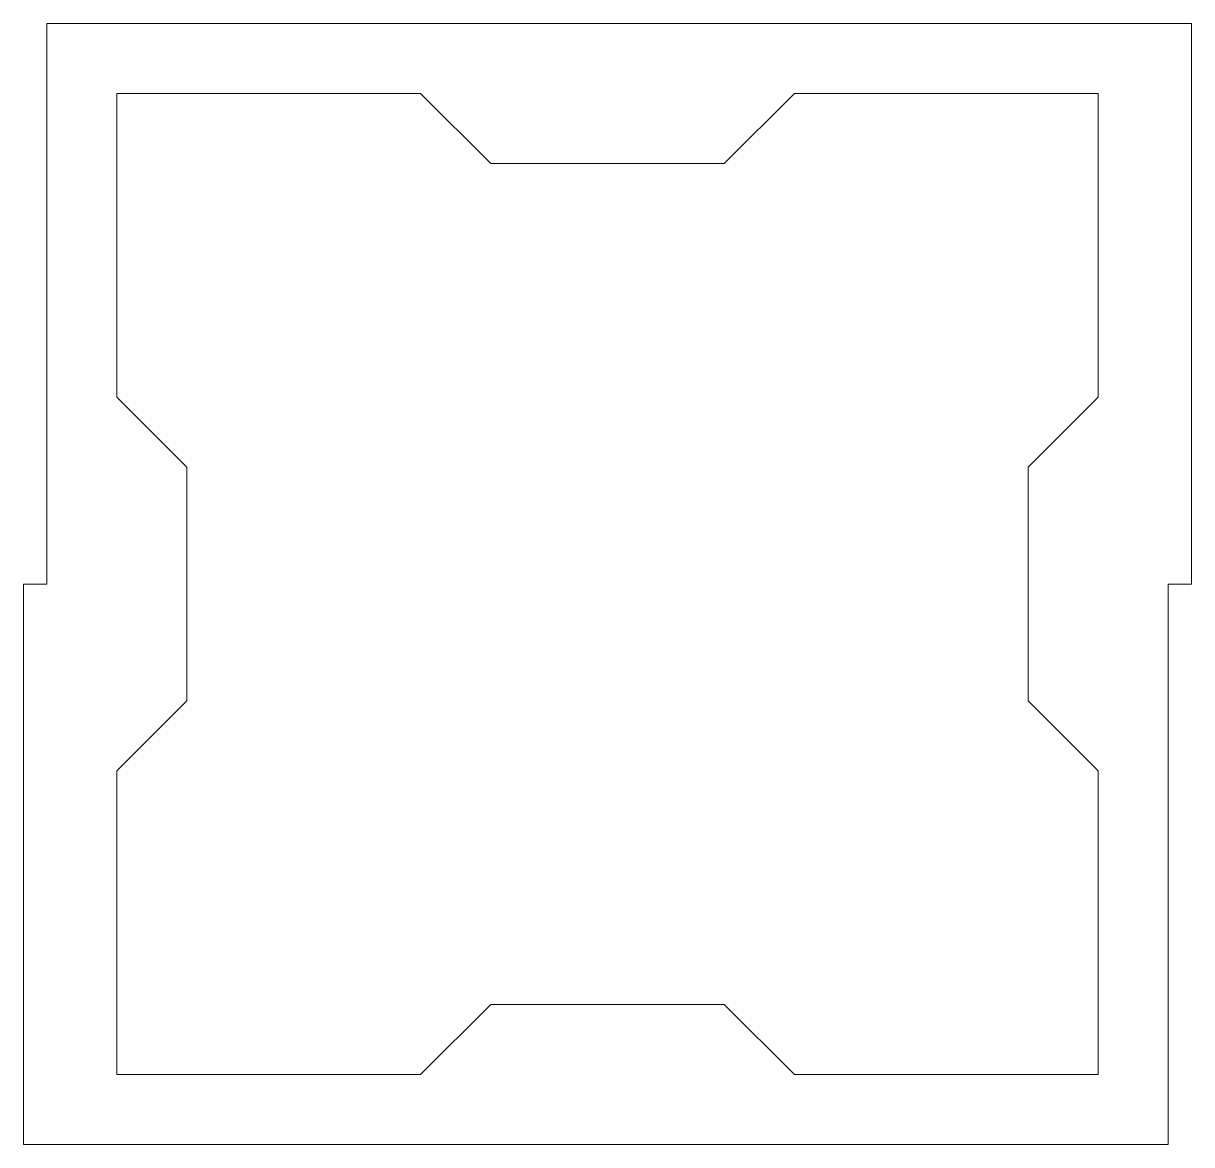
# Model space of a CAD drawing. Header units: inches. Extents: x -3.12 to 3.12, y -3 to 3.
import ezdxf

# ---------------------------------------------------------------- set-up
doc = ezdxf.new("R2010")
doc.units = ezdxf.units.IN
doc.header["$MEASUREMENT"] = 0

msp = doc.modelspace()

# ---------------------------------------------------------------- linework, layer by layer
at = {"color": 7, "linetype": 'Continuous', "lineweight": 15}
for p, q in [((3.125, 3), (-3, 3)), ((-3, 0), (-3, 3)), ((3.125, 0), (3.125, 3)), ((-2.625, 1), (-2.625, 2.625)), ((-1, 2.625), (-2.625, 2.625)), ((-1, 2.625), (-0.625, 2.25)), ((0.625, 2.25), (1, 2.625)), ((2.625, 2.625), (1, 2.625)), ((2.625, 1), (2.625, 2.625)), ((0.625, 2.25), (-0.625, 2.25)), ((-2.25, 0.625), (-2.625, 1)), ((2.625, 1), (2.25, 0.625)), ((-2.25, -0.625), (-2.25, 0.625)), ((2.25, -0.625), (2.25, 0.625)), ((-3, 0), (-3.125, 0)), ((-3.125, 0), (-3.125, -3)), ((3, 0), (3, -3)), ((3.125, 0), (3, 0)), ((-2.625, -1), (-2.25, -0.625)), ((2.25, -0.625), (2.625, -1)), ((-2.625, -2.625), (-2.625, -1)), ((2.625, -2.625), (2.625, -1)), ((-0.625, -2.25), (-1, -2.625)), ((0.625, -2.25), (-0.625, -2.25)), ((1, -2.625), (0.625, -2.25)), ((-1, -2.625), (-2.625, -2.625)), ((2.625, -2.625), (1, -2.625)), ((3, -3), (-3.125, -3))]:
    msp.add_line(p, q, dxfattribs=at)

doc.saveas('drawing.dxf')
